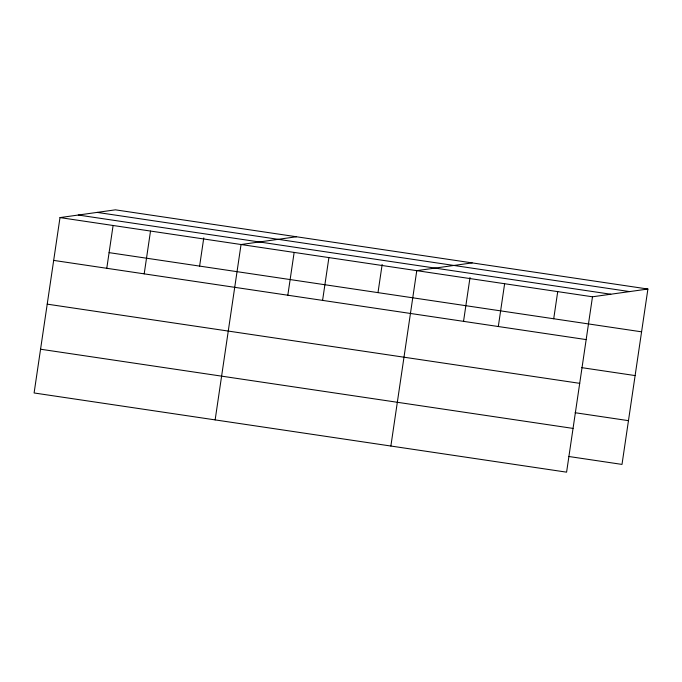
<?xml version="1.0" encoding="UTF-8"?>
<svg xmlns="http://www.w3.org/2000/svg" width="682" height="682" viewBox="0 0 682 682"><rect width="100%" height="100%" fill="white"/><g stroke="black" fill="none" stroke-linecap="round" stroke-linejoin="round"><path stroke-width="1.02" d="M647.9 289.032L115.411 209.834L59.999 217.592L34.1 392.968L566.589 472.166L592.488 296.789L647.9 289.032L622.001 464.408L568.66 456.471M106.784 268.256L113.093 225.495M144.2 273.857L150.517 231.053M199.613 266.099L203.773 237.916M215.145 419.899L241.044 244.523L296.457 236.765M287.83 295.187L294.147 252.417M322.586 300.387L328.903 257.591M377.998 292.629L382.159 264.445M390.871 446.028L416.77 270.652L472.174 262.894M463.547 321.324L470.017 277.514M498.312 326.525L504.629 283.721M553.716 318.767L557.723 291.623M97.125 212.392L629.614 291.589M78.285 215.035L610.774 294.232M59.999 217.592L592.488 296.789M109.086 252.638L641.583 331.827M53.673 260.396L586.17 339.593M581.772 367.649L635.121 375.577M47.22 304.146L579.709 383.335M575.122 412.721L628.463 420.658M40.562 349.218L573.051 428.415"/></g></svg>
